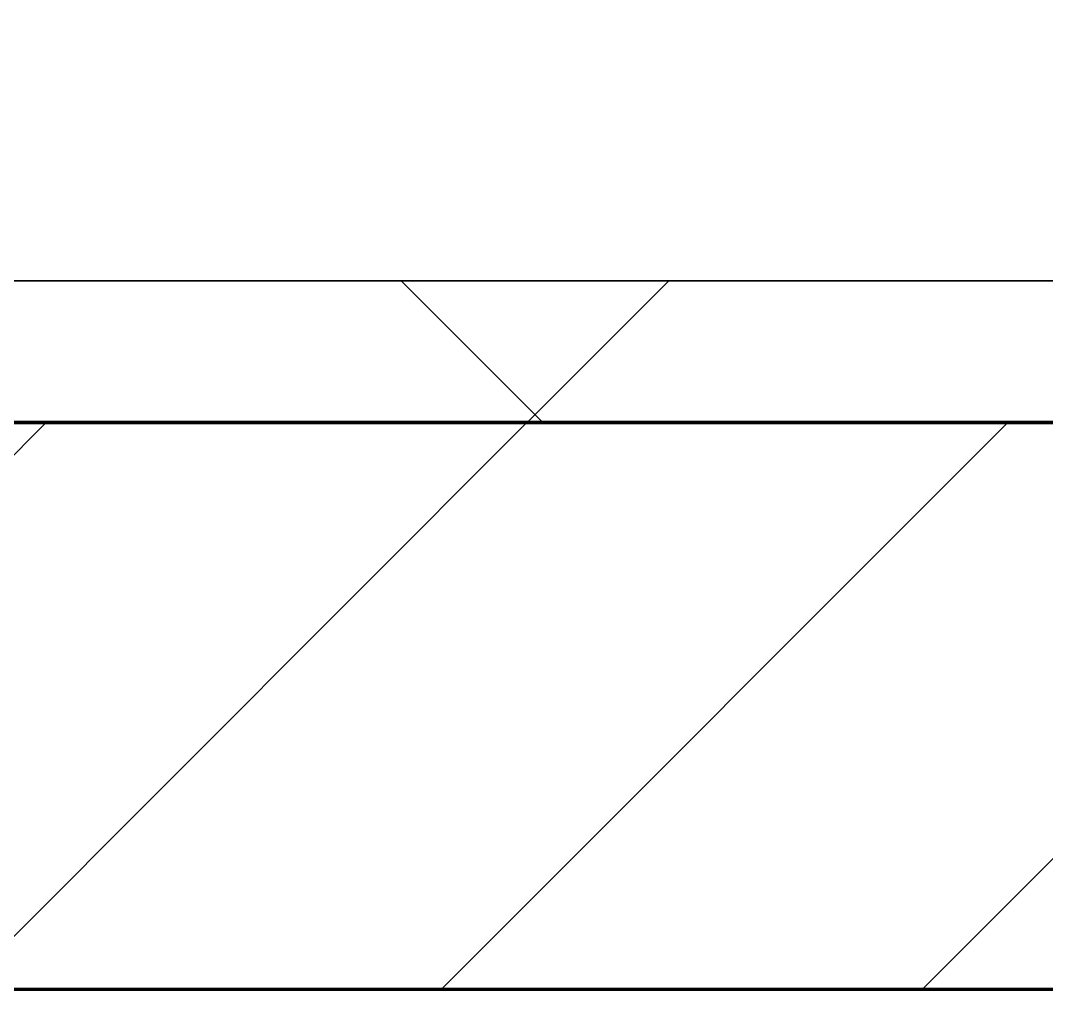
# Model space of a CAD drawing. Header units: millimetres. Extents: x -794334 to -714814, y -17806 to 22403.
# Drawn here: x -764280.9 to -763918.9, y -4021 to -3679.1 of the extents above; entities that cross this region are included whole.
import ezdxf
from ezdxf.xclip import XClip

# ---------------------------------------------------------------- set-up
doc = ezdxf.new("R2010")
doc.units = ezdxf.units.MM
doc.header["$XCLIPFRAME"] = 0
for name, color, linetype, lineweight in [('A-GLAZ-CURT', 2, 'Continuous', 9), ('A-WALL', 5, 'Continuous', 35), ('A-WALL-FNSH', 2, 'Continuous', 35), ('A-WALL-PATT', 1, 'Continuous', 35), ('WALL-E', 2, 'Continuous', 35)]:
    doc.layers.add(name, color=color, linetype=linetype, lineweight=lineweight)
doc.layers.add('A11_ALU.SOLID SHEET', color=2, linetype='Continuous')

# ---------------------------------------------------------------- blocks, each defined once
blk = doc.blocks.new('PPLS-PP19_Custom Tile Pattern - Custom Tile Pattern-V141-4252-01 ENLARGED CONCOURSE LEVEL - REFLECTED CEILING PLAN - SHEET 3')
at = {"layer": 'A-GLAZ-CURT'}
for p, q in [((-300, 0), (300, 0)), ((300, 0), (-300, 0)), ((197.58, 0), (213.31, 0)), ((213.31, 0), (197.58, 0)), ((230.06, 0), (300, 0)), ((-300, -50), (300, -50)), ((300, -50), (-300, -50))]:
    blk.add_line(p, q, dxfattribs=at)
for points, knots in [([(159.07, 0), (159.13, 0), (160.84, 0), (165.21, 0), (174.15, 0), (185.98, 0), (208.82, 0), (219.42, 0), (230.06, 0)], [-115.643202, -115.643202, -115.643202, -115.643202, -114.681583, -87.660824, -65.295536, -41.623857, -24.459831, 0, 0, 0, 0]), ([(247.1, 0), (246.76, 0), (245.04, 0), (238.34, 0), (226.56, 0), (221.1, 0), (200.27, 0), (182.99, 0), (174.27, 0), (169.67, 0), (168.99, 0)], [-9649.085549, -9649.085549, -9649.085549, -9649.085549, -9581.591397, -9406.094246, -9221.510254, -9016.44624, -8717.832359, -8253.978395, -8152.463617, -8069.855175, -8069.855175, -8069.855175, -8069.855175]), ([(215.22, 0), (214.62, 0), (210.55, 0), (203.98, 0), (187.54, 0), (175.3, 0), (169.49, 0)], [-203.825446, -203.825446, -203.825446, -203.825446, -198.527383, -184.406837, -162.427601, -142.916156, -142.916156, -142.916156, -142.916156]), ([(172.07, 0), (177.66, 0), (187.87, 0), (201.08, 0), (207.47, 0), (213.96, 0), (215.11, 0)], [-255.364076, -255.364076, -255.364076, -255.364076, -237.955587, -223.92608, -215.862851, -208.75215, -208.75215, -208.75215, -208.75215]), ([(300, 0), (286.53, 0), (254.22, 0), (218.4, 0), (199.42, 0), (196.55, 0)], [-285.253232, -285.253232, -285.253232, -285.253232, -244.693688, -187.987675, -177.685865, -177.685865, -177.685865, -177.685865]), ([(196.78, 0), (197.98, 0), (202.67, 0), (208.81, 0), (213.9, 0), (241.96, 0), (266.73, 0), (281.71, 0), (291.71, 0), (296.52, 0), (297.86, 0), (298.09, 0)], [-7685.057588, -7685.057588, -7685.057588, -7685.057588, -7606.717214, -7289.299508, -7042.621073, -6582.165592, -6068.460911, -5766.029927, -5566.724884, -5280.360606, -5199.253518, -5199.253518, -5199.253518, -5199.253518]), ([(300, 0), (288.22, 0), (262, 0), (230.43, 0), (219.94, 0), (219.02, 0)], [-12528.858583, -12528.858583, -12528.858583, -12528.858583, -11905.454923, -11162.864862, -10856.732305, -10856.732305, -10856.732305, -10856.732305]), ([(219.9, 0), (220.86, 0), (227.84, 0), (242.06, 0), (246.54, 0), (246.96, 0)], [-10670.940496, -10670.940496, -10670.940496, -10670.940496, -10511.382485, -9925.173265, -9834.877357, -9834.877357, -9834.877357, -9834.877357]), ([(284.76, 0), (284.76, 0), (285.09, 0), (287.47, 0), (293.59, 0), (297.76, 0), (300, 0)], [-4110.630118, -4110.630118, -4110.630118, -4110.630118, -4053.389046, -3959.664717, -3862.421465, -3746.95702, -3746.95702, -3746.95702, -3746.95702]), ([(297.38, 0), (295.84, 0), (291.62, 0), (285.38, 0), (284.87, 0)], [-4803.172655, -4803.172655, -4803.172655, -4803.172655, -4358.271401, -4143.037883, -4143.037883, -4143.037883, -4143.037883])]:
    blk.add_open_spline(points, degree=3, knots=knots, dxfattribs=at)
blk = doc.blocks.new('PPLS-PP19_Custom Tile Pattern - Custom Tile Pattern-V142-4252-01 ENLARGED CONCOURSE LEVEL - REFLECTED CEILING PLAN - SHEET 3')
at = {"layer": 'A-GLAZ-CURT'}
for p, q in [((-300, 0), (300, 0)), ((300, 0), (-300, 0)), ((-293.07, 0), (-275.75, 0)), ((-275.75, 0), (-293.07, 0)), ((-222.32, 0), (-205, 0)), ((-205, 0), (-222.32, 0)), ((-131.79, 0), (-126.08, 0)), ((-300, -50), (300, -50)), ((300, -50), (-300, -50))]:
    blk.add_line(p, q, dxfattribs=at)
at = {"layer": 'A-GLAZ-CURT', "flags": 128}
for points in [[(-300, 0), (-291.56, 0), (-283.3, 0), (-275.2, 0), (-267.69, 0)], [(-267.69, 0), (-275.48, 0), (-283.55, 0), (-291.73, 0), (-300, 0)], [(-125.17, 0), (-128.55, 0), (-134.16, 0), (-140.03, 0), (-145.5, 0), (-150.63, 0), (-155.53, 0), (-160.27, 0), (-164.95, 0), (-169.65, 0), (-174.47, 0), (-179.49, 0), (-184.81, 0), (-190.44, 0), (-196.37, 0), (-202.58, 0), (-209.04, 0), (-215.73, 0), (-222.63, 0), (-229.72, 0), (-236.97, 0), (-244.39, 0), (-251.96, 0), (-259.67, 0), (-267.51, 0)], [(-267.26, 0), (-259.45, 0), (-251.77, 0), (-244.2, 0), (-236.74, 0), (-229.36, 0), (-222.06, 0), (-214.83, 0), (-207.71, 0), (-200.76, 0)], [(-199.8, 0), (-194.02, 0), (-187.54, 0), (-181.38, 0), (-175.58, 0), (-170.25, 0), (-165.64, 0), (-162.01, 0), (-159.53, 0), (-157.46, 0), (-154.52, 0), (-149.42, 0), (-141.84, 0), (-132.81, 0)]]:
    blk.add_lwpolyline(points, dxfattribs=at)
at = {"layer": 'A-GLAZ-CURT'}
for points, knots in [([(-300, 0), (-284.65, 0), (-236.57, 0), (-174.61, 0), (-129.95, 0), (-110.8, 0), (-99.5, 0), (-91.46, 0)], [-5323.127839, -5323.127839, -5323.127839, -5323.127839, -4502.809032, -2700.551212, -1002.059161, -460.363443, 0, 0, 0, 0]), ([(-267.97, 0), (-273.08, 0), (-283.52, 0), (-294.48, 0), (-300, 0)], [-14021.075597, -14021.075597, -14021.075597, -14021.075597, -13729.592194, -13439.944408, -13439.944408, -13439.944408, -13439.944408]), ([(-199.81, 0), (-204.51, 0), (-225.51, 0), (-248.33, 0), (-267.69, 0)], [-15458.453176, -15458.453176, -15458.453176, -15458.453176, -15131.813646, -14026.437857, -14026.437857, -14026.437857, -14026.437857]), ([(-137.88, 0), (-140.56, 0), (-147.66, 0), (-147.69, 0), (-158.72, 0), (-174.02, 0), (-185.59, 0), (-209.77, 0), (-232.01, 0), (-255.22, 0), (-262.59, 0), (-264.9, 0), (-265.4, 0)], [-3187.727384, -3187.727384, -3187.727384, -3187.727384, -2919.378265, -2477.344047, -2237.412286, -2029.680487, -1755.085331, -1400.429864, -858.079193, -543.655514, -208.940337, 0, 0, 0, 0]), ([(-258.6, 0), (-257.91, 0), (-254.26, 0), (-241.25, 0), (-225.99, 0), (-213.1, 0), (-205.2, 0), (-201.08, 0), (-200.04, 0)], [-5722.54675, -5722.54675, -5722.54675, -5722.54675, -5657.471696, -5413.335975, -5017.494783, -4832.723979, -4666.091899, -4608.762483, -4608.762483, -4608.762483, -4608.762483]), ([(-200.66, 0), (-207.98, 0), (-217.77, 0), (-231.26, 0), (-233.46, 0), (-234, 0)], [-1365.823924, -1365.823924, -1365.823924, -1365.823924, -978.033455, -846.069444, -682.911962, -682.911962, -682.911962, -682.911962]), ([(-233.49, 0), (-233.44, 0), (-232.38, 0), (-230.74, 0), (-225.3, 0), (-223.63, 0)], [-455.274641, -455.274641, -455.274641, -455.274641, -440.605512, -119.536984, 0, 0, 0, 0]), ([(-223.63, 0), (-219.39, 0), (-206.17, 0), (-188.58, 0), (-169.02, 0), (-152.12, 0), (-138.98, 0), (-133.02, 0), (-131.89, 0)], [-5463.295695, -5463.295695, -5463.295695, -5463.295695, -5161.076232, -4739.070012, -4465.409639, -4149.119819, -3839.893365, -3761.549974, -3761.549974, -3761.549974, -3761.549974]), ([(-199.82, 0), (-195.19, 0), (-184.75, 0), (-171.77, 0), (-158.7, 0), (-157.22, 0)], [-4604.69418, -4604.69418, -4604.69418, -4604.69418, -4349.945572, -4000.813434, -3840.635403, -3840.635403, -3840.635403, -3840.635403]), ([(-133.82, 0), (-135.51, 0), (-137.8, 0), (-149.31, 0), (-162.01, 0), (-177.91, 0), (-191.81, 0), (-199.03, 0), (-199.82, 0)], [-2731.647847, -2731.647847, -2731.647847, -2731.647847, -2418.507304, -2308.929706, -2113.765672, -1763.376603, -1422.553702, -1380.781445, -1380.781445, -1380.781445, -1380.781445]), ([(-132.08, 0), (-133, 0), (-152.83, 0), (-175.29, 0), (-199.15, 0)], [-17217.297136, -17217.297136, -17217.297136, -17217.297136, -17136.203329, -15473.903569, -15473.903569, -15473.903569, -15473.903569]), ([(-152.35, 0), (-151.03, 0), (-147.71, 0), (-143.57, 0), (-138.62, 0)], [-3494.978217, -3494.978217, -3494.978217, -3494.978217, -3371.022232, -3227.460399, -3227.460399, -3227.460399, -3227.460399]), ([(-118.78, 0), (-121.86, 0), (-126.28, 0), (-136.96, 0), (-147.46, 0), (-150.03, 0), (-150.57, 0)], [-5938.474035, -5938.474035, -5938.474035, -5938.474035, -5700.061948, -5508.838257, -5298.784692, -5196.16478, -5196.16478, -5196.16478, -5196.16478]), ([(-150.34, 0), (-150.07, 0), (-147.75, 0), (-143.53, 0), (-135.22, 0), (-131.97, 0)], [-4948.728362, -4948.728362, -4948.728362, -4948.728362, -4883.323924, -4440.880425, -4215.905562, -4215.905562, -4215.905562, -4215.905562]), ([(-26.75, 0), (-27.82, 0), (-36.18, 0), (-53.55, 0), (-78.2, 0), (-110.94, 0), (-130.52, 0), (-147.74, 0), (-149.07, 0)], [-8718.362214, -8718.362214, -8718.362214, -8718.362214, -8532.293389, -8073.216054, -7508.296369, -7004.680444, -6449.282163, -6277.220794, -6277.220794, -6277.220794, -6277.220794]), ([(-148.23, 0), (-146.94, 0), (-140.15, 0), (-137.28, 0), (-134.46, 0), (-132.12, 0), (-132.01, 0)], [-6162.058746, -6162.058746, -6162.058746, -6162.058746, -6017.569127, -5560.701257, -5364.112219, -5354.775651, -5354.775651, -5354.775651, -5354.775651]), ([(-132.59, 0), (-134.4, 0), (-140.66, 0), (-146.11, 0), (-146.95, 0)], [-840.6849, -840.6849, -840.6849, -840.6849, -741.901385, -489.130243, -489.130243, -489.130243, -489.130243]), ([(-146.69, 0), (-146.59, 0), (-145.49, 0), (-139.33, 0), (-134.27, 0), (-131.89, 0)], [-420.34245, -420.34245, -420.34245, -420.34245, -406.956646, -290.263673, -155.874627, -155.874627, -155.874627, -155.874627]), ([(-132.14, 0), (-133.01, 0), (-133.62, 0), (-134.09, 0), (-134.15, 0)], [-8393.731839, -8393.731839, -8393.731839, -8393.731839, -8266.114998, -8246.473386, -8246.473386, -8246.473386, -8246.473386]), ([(-120.13, 0), (-120.14, 0), (-120.24, 0), (-121.3, 0), (-129.25, 0), (-133.82, 0)], [-2933.992132, -2933.992132, -2933.992132, -2933.992132, -2920.575025, -2840.280255, -2731.647847, -2731.647847, -2731.647847, -2731.647847]), ([(-86.16, 0), (-91.37, 0), (-104.13, 0), (-120.47, 0), (-130.24, 0), (-131.95, 0)], [-1681.3698, -1681.3698, -1681.3698, -1681.3698, -1374.161226, -945.742622, -852.437305, -852.437305, -852.437305, -852.437305]), ([(-72.93, 0), (-75.51, 0), (-90.86, 0), (-112.58, 0), (-131.94, 0)], [-19442.345229, -19442.345229, -19442.345229, -19442.345229, -18935.241197, -17221.465655, -17221.465655, -17221.465655, -17221.465655]), ([(-131.56, 0), (-129.34, 0), (-122.76, 0), (-107.3, 0), (-90.42, 0), (-75.26, 0), (-68.53, 0), (-65.42, 0), (-64.08, 0)], [-4206.419108, -4206.419108, -4206.419108, -4206.419108, -4054.690705, -3793.097032, -3402.597032, -3144.956779, -3050.982048, -2977.351802, -2977.351802, -2977.351802, -2977.351802]), ([(-131.12, 0), (-129.78, 0), (-126.57, 0), (-124.19, 0), (-123.43, 0), (-123.28, 0)], [-3743.369272, -3743.369272, -3743.369272, -3743.369272, -3647.167523, -3488.92562, -3439.852845, -3439.852845, -3439.852845, -3439.852845]), ([(-130.93, 0), (-130.57, 0), (-127.62, 0), (-117.33, 0), (-92.04, 0), (-75.73, 0), (-66.95, 0), (-64.15, 0)], [-7362.922666, -7362.922666, -7362.922666, -7362.922666, -7293.749979, -6839.55839, -6236.997189, -5713.340575, -5301.30432, -5301.30432, -5301.30432, -5301.30432]), ([(-113.43, 0), (-113.44, 0), (-113.96, 0), (-119.73, 0), (-125.43, 0), (-127.03, 0), (-127.41, 0)], [-328.499627, -328.499627, -328.499627, -328.499627, -282.672656, -98.539552, -24.539552, 0, 0, 0, 0]), ([(-126.5, 0), (-122.44, 0), (-108.71, 0), (-86.68, 0), (-63.44, 0), (-54.4, 0), (-48.53, 0), (-30.79, 0), (-18.78, 0), (-1.84, 0), (3.86, 0)], [-5231.017328, -5231.017328, -5231.017328, -5231.017328, -4994.692869, -4542.524482, -4008.285538, -3689.699207, -3546.54457, -3315.260113, -2864.387349, -2504.216118, -2504.216118, -2504.216118, -2504.216118]), ([(-125.15, 0), (-124.93, 0), (-121.96, 0), (-113.01, 0), (-98.9, 0), (-85.29, 0), (-71.67, 0), (-65.93, 0), (-65.07, 0)], [-3362.7396, -3362.7396, -3362.7396, -3362.7396, -3342.215224, -3074.362186, -2902.289527, -2605.247022, -2322.099534, -2241.8264, -2241.8264, -2241.8264, -2241.8264]), ([(-122.08, 0), (-122.01, 0), (-121.69, 0), (-121.2, 0), (-120.88, 0)], [-3136.336417, -3136.336417, -3136.336417, -3136.336417, -3110.304437, -3035.164275, -3035.164275, -3035.164275, -3035.164275]), ([(-64.88, 0), (-69.13, 0), (-82.59, 0), (-99.51, 0), (-114.02, 0), (-117.28, 0), (-118.78, 0)], [-989.745672, -989.745672, -989.745672, -989.745672, -740.068933, -229.489605, -116.330425, 0, 0, 0, 0]), ([(-117.74, 0), (-117.19, 0), (-114.78, 0), (-113.43, 0), (-113.43, 0)], [-821.249067, -821.249067, -821.249067, -821.249067, -394.672656, -330.879064, -330.879064, -330.879064, -330.879064]), ([(-36.62, 0), (-36.62, 0), (-40.35, 0), (-44.32, 0), (-58.97, 0), (-85.2, 0), (-107.61, 0), (-116.56, 0), (-117.56, 0)], [-4069.478503, -4069.478503, -4069.478503, -4069.478503, -3858.647035, -3538.256648, -2842.901703, -2193.204658, -1433.981041, -985.49888, -985.49888, -985.49888, -985.49888]), ([(-115.82, 0), (-114.96, 0), (-110.41, 0), (-96.78, 0), (-71.33, 0), (-42.53, 0), (-13.07, 0), (0, 0), (3.86, 0)], [-5724.064692, -5724.064692, -5724.064692, -5724.064692, -5430.283136, -5103.229623, -4799.173296, -4065.652676, -3589.737505, -3299.722572, -3299.722572, -3299.722572, -3299.722572]), ([(-64.92, 0), (-67.43, 0), (-78.02, 0), (-94, 0), (-112.01, 0), (-114.94, 0), (-115.63, 0)], [-1339.674715, -1339.674715, -1339.674715, -1339.674715, -1208.454564, -789.402658, -501.969187, -243.577221, -243.577221, -243.577221, -243.577221]), ([(-91.46, 0), (-90.09, 0), (-84.7, 0), (-77.43, 0), (-72.73, 0), (-72.64, 0), (-72.64, 0)], [-19832.387487, -19832.387487, -19832.387487, -19832.387487, -19753.885894, -19541.04734, -19478.625389, -19471.062469, -19471.062469, -19471.062469, -19471.062469]), ([(-63.98, 0), (-64.31, 0), (-72.59, 0), (-80.63, 0), (-86.16, 0)], [-2166.534917, -2166.534917, -2166.534917, -2166.534917, -2007.031671, -1681.3698, -1681.3698, -1681.3698, -1681.3698]), ([(-29.03, 0), (-33.97, 0), (-43.74, 0), (-56.37, 0), (-71.66, 0), (-77.83, 0), (-82.66, 0), (-83.28, 0), (-83.28, 0)], [-2680.714891, -2680.714891, -2680.714891, -2680.714891, -2413.671296, -2161.752162, -2006.592567, -1646.621388, -1424.436217, -1393.971743, -1393.971743, -1393.971743, -1393.971743]), ([(-83.28, 0), (-83.28, 0), (-82.91, 0), (-76.14, 0), (-62.97, 0), (-48.14, 0), (-36.49, 0), (-33.57, 0), (-29.94, 0), (-28.57, 0)], [-1393.4169, -1393.4169, -1393.4169, -1393.4169, -1353.722004, -1274.333717, -1073.56893, -651.549973, -296.515819, -83.513472, 0, 0, 0, 0]), ([(-64.15, 0), (-65.18, 0), (-66.17, 0), (-66.37, 0), (-66.38, 0)], [-2664.77252, -2664.77252, -2664.77252, -2664.77252, -2542.574734, -2498.224237, -2498.224237, -2498.224237, -2498.224237]), ([(-64.14, 0), (-61.83, 0), (-53.07, 0), (-34.42, 0), (-29.82, 0), (-29.19, 0)], [-2267.400301, -2267.400301, -2267.400301, -2267.400301, -1809.437387, -963.711516, -666.19313, -666.19313, -666.19313, -666.19313]), ([(2.97, 0), (-1.79, 0), (-21, 0), (-45.15, 0), (-61.4, 0), (-64.09, 0)], [-3997.158779, -3997.158779, -3997.158779, -3997.158779, -3745.412743, -2981.410125, -2667.345924, -2667.345924, -2667.345924, -2667.345924]), ([(9.32, 0), (9.08, 0), (7.65, 0), (2.57, 0), (-12.23, 0), (-25.64, 0), (-40, 0), (-53.65, 0), (-61.92, 0), (-64.06, 0)], [-2922.926651, -2922.926651, -2922.926651, -2922.926651, -2882.788014, -2720.818881, -2518.50168, -2125.455881, -1792.521578, -1466.981642, -1354.797114, -1354.797114, -1354.797114, -1354.797114]), ([(-64.05, 0), (-63, 0), (-61.33, 0), (-60.36, 0), (-59.97, 0)], [-5296.558575, -5296.558575, -5296.558575, -5296.558575, -5140.470607, -5006.787413, -5006.787413, -5006.787413, -5006.787413]), ([(-36.33, 0), (-36.43, 0), (-37.27, 0), (-45.02, 0), (-46.13, 0), (-56.46, 0), (-63.14, 0), (-64.05, 0)], [-1855.773136, -1855.773136, -1855.773136, -1855.773136, -1810.870157, -1672.078046, -1405.135169, -1060.00838, -1006.217329, -1006.217329, -1006.217329, -1006.217329]), ([(-63.63, 0), (-61.49, 0), (-57.39, 0), (-54.49, 0), (-45.2, 0), (-40.79, 0), (-40.46, 0), (-40.44, 0)], [-2969.237017, -2969.237017, -2969.237017, -2969.237017, -2851.217951, -2734.127174, -2474.780881, -2410.990208, -2350.645972, -2350.645972, -2350.645972, -2350.645972]), ([(-58.83, 0), (-58.37, 0), (-57.29, 0), (-54.23, 0), (-46.33, 0), (-42.62, 0), (-41.76, 0)], [-4859.52896, -4859.52896, -4859.52896, -4859.52896, -4680.891996, -4469.85053, -4321.566175, -4270.495146, -4270.495146, -4270.495146, -4270.495146]), ([(-51.83, 0), (-51.83, 0), (-51.78, 0), (-47.4, 0), (-46.01, 0), (-40.22, 0), (-36.78, 0)], [-632.814994, -632.814994, -632.814994, -632.814994, -627.965721, -508.377888, -260.442412, 0, 0, 0, 0]), ([(70.96, 0), (70.71, 0), (65.32, 0), (53.52, 0), (37, 0), (24.07, 0), (12.82, 0), (-2.9, 0), (-20.62, 0), (-32.81, 0), (-44.85, 0), (-51.43, 0), (-51.79, 0)], [-2966.590051, -2966.590051, -2966.590051, -2966.590051, -2950.589685, -2634.532728, -2313.748533, -2106.613311, -1925.670641, -1617.263037, -1290.787923, -1039.307308, -819.71621, -644.910881, -644.910881, -644.910881, -644.910881]), ([(-41.76, 0), (-39.9, 0), (-37.72, 0), (-36.92, 0), (-36.77, 0)], [-4270.495146, -4270.495146, -4270.495146, -4270.495146, -4161.040818, -4106.245333, -4106.245333, -4106.245333, -4106.245333])]:
    blk.add_open_spline(points, degree=3, knots=knots, dxfattribs=at)
for points in [[(-134.15, 0), (-133.81, 0), (-133.39, 0), (-132.86, 0)], [(-127.41, 0), (-129.58, 0), (-131.01, 0), (-132.01, 0)], [(-131.75, 0), (-130.33, 0), (-128.49, 0), (-126.5, 0)], [(-131.07, 0), (-128.68, 0), (-126.67, 0), (-125.15, 0)], [(-66.39, 0), (-66.39, 0), (-65.79, 0), (-65.06, 0)], [(-39.84, 0), (-39.08, 0), (-38.11, 0), (-37.36, 0)]]:
    blk.add_open_spline(points, degree=3, dxfattribs=at)
blk = doc.blocks.new('*U1029')
at = {"layer": 'A-GLAZ-CURT'}
for name, p in [('PPLS-PP19_Custom Tile Pattern - Custom Tile Pattern-V141-4252-01 ENLARGED CONCOURSE LEVEL - REFLECTED CEILING PLAN - SHEET 3', (14402.37, -7350)), ('PPLS-PP19_Custom Tile Pattern - Custom Tile Pattern-V142-4252-01 ENLARGED CONCOURSE LEVEL - REFLECTED CEILING PLAN - SHEET 3', (15002.37, -7350))]:
    blk.add_blockref(name, p, dxfattribs=at)
blk = doc.blocks.new('*U1630')
blk.add_lwpolyline([(22690, -750), (19166.45, -750), (19116.45, -700), (18966.44, -550), (-101025.39, -550), (-101025.39, -6704.96), (-96300, -6704.96), (-96300, -7350), (-94497.63, -7350), (17250, -7350), (17250, -6849.96), (18300, -6849.96), (22690, -6849.96)], close=True)

msp = doc.modelspace()

# ---------------------------------------------------------------- block references
at = {"layer": 'A11_ALU.SOLID SHEET'}
ref = msp.add_blockref('*U1630', (-744681.24, 3579.02), dxfattribs=at)
XClip(ref).set_block_clipping_path([(-45802.4668593339, -9620.0029952967), (23702.8690583039, 10334.9999958097)])

# ---------------------------------------------------------------- next in the draw order: hatches: boundary and pattern name
at = {"layer": 'A-WALL-PATT', "lineweight": 9}
h = msp.add_hatch(dxfattribs=at)
h.set_pattern_fill('FP_5', color=256, style=0, pattern_type=2)
h.set_pattern_definition([(45, (0, 0), (-212.13203, 212.13203), []), (135, (0, 0), (-212.13203, -212.13203), [])])
h.paths.add_polyline_path([(-727630.24, -3820.98), (-727382.37, -3820.98), (-727382.37, -3770.98), (-790483.7, -3770.98), (-790483.7, -3820.98), (-727766, -3820.98)])
h = msp.add_hatch(dxfattribs=at)
h.set_pattern_fill('FP_2', color=256, style=0, pattern_type=2)
h.set_pattern_definition([(45, (0, 0), (-84.852814, 84.852814), [])])
h.paths.add_polyline_path([(-727382.37, -4020.98), (-727382.37, -3820.98), (-790483.7, -3820.98), (-790483.7, -4020.98), (-727494.49, -4020.98)])

# ---------------------------------------------------------------- next in the draw order: linework, layer by layer
at = {"layer": 'A-WALL', "color": 7, "lineweight": 70}
for p, q in [((-765980, -3820.98), (-763580, -3820.98)), ((-763580, -3820.98), (-765980, -3820.98)), ((-763580, -4020.98), (-765980, -4020.98))]:
    msp.add_line(p, q, dxfattribs=at)
at = {"layer": 'A-WALL-FNSH', "color": 250}
msp.add_line((-765980, -3770.98), (-763580, -3770.98), dxfattribs=at)
at = {"layer": 'WALL-E'}
for p, q in [((-727382.37, -4020.98), (-790483.7, -4020.98)), ((-790483.7, -4020.98), (-727382.37, -4020.98))]:
    msp.add_line(p, q, dxfattribs=at)

# ---------------------------------------------------------------- next in the draw order: block references
msp.add_blockref('*U1029', (-778882.37, 3579.02))

doc.saveas('drawing.dxf')
